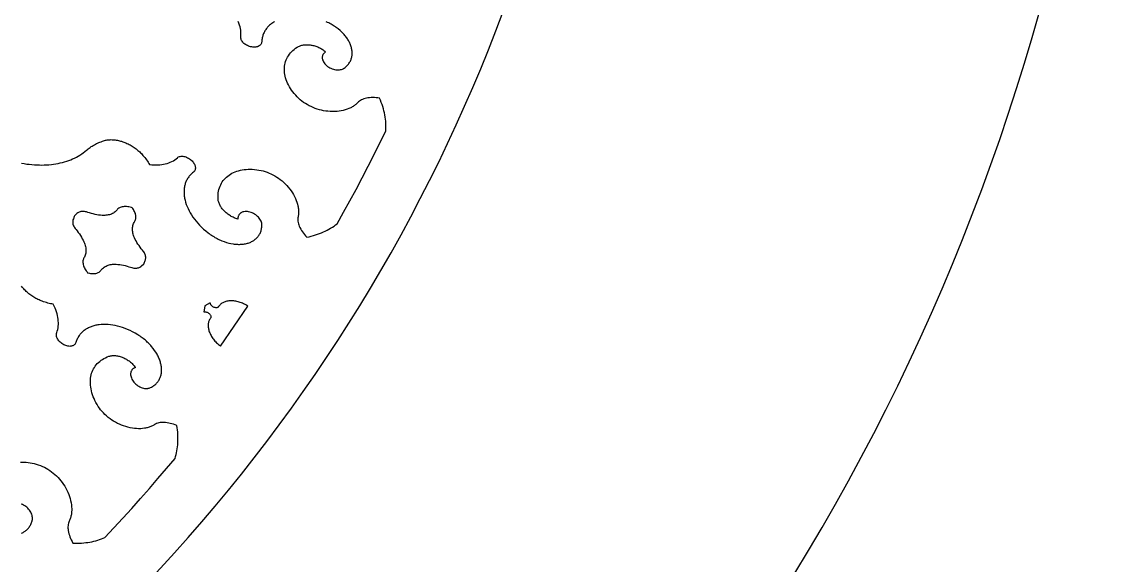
# Model space of a CAD drawing. Extents: x -570 to 570, y -570 to 570.
# Drawn here: x 284.2 to 570, y -296.5 to -155.1 of the extents above; entities that cross this region are included whole.
import ezdxf

# ---------------------------------------------------------------- set-up
doc = ezdxf.new("R2010")
doc.units = 0
doc.header["$MEASUREMENT"] = 0
doc.layers.add('BITMAP_LAYER', color=18, linetype='CONTINUOUS')

msp = doc.modelspace()

# ---------------------------------------------------------------- linework, layer by layer
at = {"layer": 'BITMAP_LAYER'}
for points in [[(0, 570, 0.414214), (-570, 0, 0.414214), (0, -570, 0.414214), (570, 0, 0.414214)], [(-437, 0, 0.414214), (0, -437, 0.414214), (437, 0, 0.414214), (0, 437, 0.414214)]]:
    msp.add_lwpolyline(points, format="xyb", close=True, dxfattribs=at)
for points in [[(284.12, -191.83), (284.8, -191.95), (285.48, -192.05), (286.15, -192.13), (286.82, -192.2), (287.48, -192.25), (288.13, -192.28), (288.78, -192.3), (289.42, -192.31), (290.05, -192.29), (290.68, -192.27), (291.29, -192.22), (291.9, -192.16), (292.5, -192.09), (293.09, -192), (293.67, -191.89), (294.24, -191.77), (294.8, -191.63), (295.36, -191.48), (295.9, -191.31), (296.43, -191.13), (296.94, -190.93), (297.45, -190.72), (297.94, -190.49), (298.43, -190.24), (298.9, -189.98), (299.35, -189.71), (299.8, -189.42), (300.23, -189.12), (300.65, -188.8), (301.05, -188.46), (301.29, -188.27), (301.53, -188.08), (301.77, -187.89), (302.03, -187.71), (302.29, -187.53), (302.55, -187.36), (302.82, -187.2), (303.1, -187.04), (303.38, -186.89), (303.67, -186.75), (303.96, -186.61), (304.26, -186.47), (304.56, -186.35), (304.87, -186.23), (305.19, -186.11), (305.5, -186), (305.73, -185.93), (305.97, -185.87), (306.21, -185.82), (306.45, -185.78), (306.7, -185.75), (306.96, -185.72), (307.21, -185.71), (307.47, -185.7), (307.74, -185.71), (308, -185.72), (308.27, -185.74), (308.54, -185.78), (308.81, -185.81), (309.09, -185.86), (309.36, -185.92), (309.64, -185.99), (309.92, -186.06), (310.2, -186.14), (310.48, -186.23), (310.76, -186.33), (311.04, -186.44), (311.31, -186.55), (311.59, -186.68), (311.87, -186.81), (312.14, -186.95), (312.41, -187.09), (312.69, -187.25), (312.95, -187.41), (313.22, -187.58), (313.48, -187.76), (313.74, -187.94), (314, -188.13), (314.24, -188.32), (314.47, -188.52), (314.7, -188.72), (314.93, -188.92), (315.14, -189.13), (315.35, -189.35), (315.56, -189.57), (315.75, -189.79), (316, -190.08), (316.24, -190.38), (316.47, -190.68), (316.69, -190.98), (316.91, -191.28), (317.11, -191.59), (317.31, -191.89), (317.5, -192.2), (318.05, -192.26), (318.59, -192.29), (319.12, -192.3), (319.64, -192.29), (320.14, -192.25), (320.64, -192.2), (321.12, -192.12), (321.58, -192.01), (322.04, -191.89), (322.47, -191.74), (322.89, -191.58), (323.3, -191.39), (323.68, -191.18), (324.05, -190.95), (324.4, -190.7), (324.72, -190.43), (324.88, -190.3), (325.06, -190.2), (325.25, -190.13), (325.46, -190.07), (325.68, -190.04), (325.91, -190.03), (326.15, -190.04), (326.39, -190.07), (326.64, -190.12), (326.89, -190.2), (327.14, -190.29), (327.39, -190.4), (327.63, -190.53), (327.87, -190.68), (328.11, -190.85), (328.33, -191.04), (328.54, -191.24), (328.73, -191.45), (328.9, -191.66), (329.04, -191.88), (329.16, -192.1), (329.26, -192.32), (329.33, -192.53), (329.38, -192.75), (329.41, -192.96), (329.41, -193.16), (329.39, -193.36), (329.35, -193.54), (329.27, -193.72), (329.18, -193.88), (329.05, -194.03), (328.98, -194.1), (328.9, -194.16), (328.7, -194.32), (328.51, -194.49), (328.32, -194.66), (328.15, -194.84), (327.98, -195.02), (327.82, -195.21), (327.67, -195.41), (327.53, -195.61), (327.4, -195.81), (327.28, -196.02), (327.17, -196.23), (327.06, -196.45), (326.96, -196.67), (326.88, -196.89), (326.8, -197.12), (326.73, -197.35), (326.66, -197.59), (326.61, -197.83), (326.57, -198.07), (326.53, -198.32), (326.5, -198.56), (326.48, -198.82), (326.47, -199.07), (326.47, -199.33), (326.47, -199.59), (326.48, -199.85), (326.51, -200.11), (326.53, -200.38), (326.57, -200.64), (326.62, -200.91), (326.67, -201.18), (326.73, -201.45), (326.88, -202), (327.06, -202.55), (327.27, -203.1), (327.51, -203.65), (327.78, -204.21), (328.08, -204.76), (328.41, -205.31), (328.78, -205.85), (329.17, -206.39), (329.59, -206.93), (330.04, -207.46), (330.52, -207.98), (331.02, -208.49), (331.56, -208.99), (332.12, -209.47), (332.71, -209.95), (333, -210.17), (333.3, -210.38), (333.59, -210.58), (333.89, -210.78), (334.19, -210.96), (334.48, -211.14), (334.78, -211.31), (335.08, -211.47), (335.39, -211.62), (335.69, -211.77), (335.99, -211.9), (336.29, -212.03), (336.89, -212.26), (337.49, -212.46), (338.09, -212.62), (338.67, -212.76), (339.25, -212.86), (339.54, -212.9), (339.83, -212.93), (340.11, -212.95), (340.39, -212.96), (340.66, -212.97), (340.93, -212.97), (341.2, -212.96), (341.47, -212.95), (341.73, -212.92), (341.98, -212.89), (342.24, -212.85), (342.48, -212.8), (342.73, -212.75), (342.96, -212.69), (343.2, -212.62), (343.42, -212.54), (343.65, -212.45), (343.86, -212.36), (344.07, -212.26), (344.28, -212.15), (344.47, -212.04), (344.66, -211.92), (344.85, -211.79), (345.02, -211.65), (345.19, -211.51), (345.35, -211.36), (345.51, -211.2), (345.65, -211.03), (345.79, -210.86), (345.92, -210.68), (346.04, -210.49), (346.16, -210.3), (346.26, -210.1), (346.35, -209.89), (346.44, -209.67), (346.52, -209.45), (346.58, -209.22), (346.64, -208.99), (346.68, -208.75), (346.72, -208.5), (346.75, -208.24), (346.76, -207.98), (346.76, -207.85), (346.75, -207.71), (346.73, -207.58), (346.71, -207.45), (346.64, -207.18), (346.53, -206.92), (346.4, -206.66), (346.24, -206.4), (346.06, -206.15), (345.85, -205.91), (345.63, -205.68), (345.38, -205.47), (345.12, -205.27), (344.84, -205.08), (344.55, -204.92), (344.25, -204.77), (343.94, -204.65), (343.62, -204.56), (343.29, -204.48), (342.96, -204.44), (342.66, -204.42), (342.36, -204.44), (342.08, -204.47), (341.82, -204.54), (341.58, -204.62), (341.47, -204.68), (341.36, -204.74), (341.25, -204.8), (341.16, -204.87), (341.07, -204.94), (340.98, -205.02), (340.9, -205.11), (340.83, -205.2), (340.76, -205.3), (340.7, -205.4), (340.65, -205.5), (340.6, -205.61), (340.56, -205.73), (340.53, -205.85), (340.51, -205.97), (340.49, -206.1), (340.48, -206.23), (340.48, -206.37), (340.23, -206.3), (339.98, -206.22), (339.73, -206.13), (339.48, -206.03), (339.24, -205.92), (339, -205.81), (338.76, -205.68), (338.53, -205.55), (338.31, -205.41), (338.09, -205.26), (337.87, -205.11), (337.66, -204.95), (337.46, -204.78), (337.27, -204.61), (337.08, -204.43), (336.9, -204.25), (336.73, -204.06), (336.56, -203.87), (336.4, -203.68), (336.26, -203.48), (336.12, -203.28), (335.99, -203.07), (335.87, -202.87), (335.76, -202.66), (335.67, -202.45), (335.58, -202.24), (335.5, -202.02), (335.44, -201.81), (335.39, -201.6), (335.35, -201.38), (335.32, -201.17), (335.31, -200.96), (335.31, -200.47), (335.33, -200), (335.38, -199.54), (335.46, -199.09), (335.56, -198.65), (335.68, -198.24), (335.84, -197.83), (336.01, -197.44), (336.21, -197.07), (336.43, -196.71), (336.67, -196.37), (336.94, -196.04), (337.22, -195.74), (337.53, -195.45), (337.86, -195.17), (338.2, -194.92), (338.57, -194.68), (338.95, -194.47), (339.35, -194.27), (339.77, -194.09), (340.21, -193.93), (340.66, -193.8), (341.13, -193.68), (341.62, -193.58), (342.12, -193.51), (342.63, -193.45), (343.16, -193.42), (343.7, -193.42), (344.25, -193.43), (344.81, -193.47), (345.39, -193.53), (345.98, -193.61), (346.51, -193.71), (347.03, -193.84), (347.56, -194), (348.08, -194.18), (348.6, -194.39), (349.11, -194.62), (349.62, -194.87), (350.12, -195.15), (350.6, -195.45), (351.08, -195.77), (351.54, -196.11), (351.99, -196.47), (352.42, -196.85), (352.84, -197.24), (353.23, -197.65), (353.61, -198.08), (353.99, -198.56), (354.34, -199.04), (354.67, -199.53), (354.97, -200.02), (355.24, -200.51), (355.48, -201.01), (355.69, -201.51), (355.87, -202), (356.02, -202.49), (356.13, -202.98), (356.18, -203.23), (356.22, -203.47), (356.25, -203.71), (356.27, -203.95), (356.29, -204.18), (356.29, -204.42), (356.29, -204.65), (356.28, -204.88), (356.27, -205.11), (356.24, -205.33), (356.2, -205.56), (356.16, -205.77), (356.11, -206.06), (356.09, -206.35), (356.09, -206.65), (356.12, -206.96), (356.18, -207.28), (356.25, -207.59), (356.36, -207.92), (356.48, -208.24), (356.66, -208.61), (356.85, -208.98), (357.07, -209.35), (357.3, -209.71), (357.56, -210.07), (357.84, -210.42), (358.13, -210.76), (358.45, -211.09), (359.03, -210.97), (359.59, -210.84), (360.15, -210.69), (360.69, -210.52), (361.23, -210.35), (361.75, -210.16), (362.26, -209.96), (362.77, -209.74), (363.26, -209.51), (363.73, -209.27), (364.2, -209.02), (364.65, -208.76), (365.1, -208.48), (365.53, -208.19), (365.94, -207.89), (366.35, -207.58), (368.01, -204.62), (369.65, -201.65), (371.27, -198.66), (372.86, -195.66), (374.43, -192.64), (375.97, -189.61), (377.5, -186.56), (379, -183.5), (379.03, -182.99), (379.04, -182.47), (379.04, -181.95), (379.02, -181.42), (378.98, -180.89), (378.92, -180.36), (378.85, -179.82), (378.76, -179.28), (378.65, -178.74), (378.53, -178.2), (378.39, -177.66), (378.23, -177.11), (378.05, -176.56), (377.85, -176.01), (377.64, -175.46), (377.41, -174.91), (376.96, -174.84), (376.51, -174.8), (376.06, -174.77), (375.62, -174.76), (375.19, -174.77), (374.77, -174.8), (374.35, -174.85), (373.95, -174.92), (373.61, -175), (373.29, -175.1), (372.98, -175.21), (372.69, -175.35), (372.42, -175.5), (372.17, -175.67), (371.94, -175.85), (371.74, -176.05), (371.58, -176.21), (371.42, -176.37), (371.25, -176.52), (371.07, -176.66), (370.88, -176.8), (370.69, -176.93), (370.5, -177.06), (370.29, -177.18), (370.08, -177.3), (369.87, -177.41), (369.65, -177.52), (369.42, -177.62), (368.95, -177.8), (368.46, -177.95), (367.95, -178.09), (367.43, -178.2), (366.88, -178.28), (366.32, -178.34), (365.75, -178.38), (365.16, -178.38), (364.56, -178.37), (363.95, -178.32), (363.39, -178.26), (362.82, -178.17), (362.26, -178.05), (361.71, -177.91), (361.16, -177.74), (360.62, -177.56), (360.08, -177.35), (359.56, -177.11), (359.05, -176.86), (358.55, -176.59), (358.07, -176.3), (357.6, -175.99), (357.16, -175.66), (356.73, -175.32), (356.33, -174.96), (355.94, -174.58), (355.54, -174.15), (355.16, -173.71), (354.81, -173.26), (354.48, -172.82), (354.18, -172.37), (353.91, -171.91), (353.66, -171.46), (353.44, -171.01), (353.24, -170.56), (353.07, -170.1), (352.93, -169.65), (352.81, -169.2), (352.72, -168.76), (352.65, -168.31), (352.62, -167.87), (352.6, -167.44), (352.61, -167.01), (352.65, -166.59), (352.72, -166.17), (352.81, -165.76), (352.92, -165.36), (353.07, -164.96), (353.24, -164.58), (353.43, -164.2), (353.65, -163.84), (353.9, -163.48), (354.17, -163.14), (354.47, -162.81), (354.8, -162.49), (355.15, -162.19), (355.53, -161.9), (355.93, -161.63), (356.11, -161.52), (356.3, -161.42), (356.5, -161.33), (356.7, -161.25), (356.91, -161.18), (357.13, -161.13), (357.35, -161.08), (357.58, -161.04), (357.82, -161.01), (358.05, -160.99), (358.29, -160.98), (358.54, -160.98), (358.79, -160.99), (359.03, -161), (359.29, -161.03), (359.54, -161.07), (359.79, -161.11), (360.04, -161.17), (360.3, -161.23), (360.55, -161.3), (360.8, -161.38), (361.05, -161.47), (361.29, -161.57), (361.54, -161.67), (361.78, -161.79), (362.01, -161.91), (362.24, -162.04), (362.47, -162.18), (362.69, -162.32), (362.91, -162.48), (363.12, -162.64), (363.32, -162.81), (363.21, -162.89), (363.1, -162.97), (363.01, -163.06), (362.92, -163.15), (362.84, -163.24), (362.76, -163.34), (362.7, -163.44), (362.64, -163.54), (362.59, -163.65), (362.55, -163.76), (362.52, -163.87), (362.49, -163.98), (362.48, -164.1), (362.47, -164.22), (362.47, -164.34), (362.47, -164.46), (362.48, -164.58), (362.51, -164.71), (362.57, -164.96), (362.67, -165.21), (362.79, -165.46), (362.95, -165.7), (363.14, -165.95), (363.36, -166.19), (363.61, -166.42), (363.87, -166.63), (364.14, -166.82), (364.44, -166.99), (364.74, -167.13), (365.05, -167.26), (365.36, -167.36), (365.68, -167.44), (365.99, -167.49), (366.31, -167.52), (366.62, -167.53), (366.92, -167.52), (367.21, -167.48), (367.48, -167.41), (367.75, -167.32), (367.87, -167.27), (367.99, -167.21), (368.1, -167.14), (368.21, -167.06), (368.42, -166.9), (368.61, -166.74), (368.8, -166.57), (368.97, -166.39), (369.13, -166.21), (369.28, -166.03), (369.42, -165.84), (369.55, -165.64), (369.67, -165.45), (369.78, -165.25), (369.87, -165.05), (369.96, -164.84), (370.03, -164.63), (370.09, -164.42), (370.15, -164.2), (370.19, -163.99), (370.22, -163.77), (370.24, -163.55), (370.26, -163.32), (370.26, -163.1), (370.25, -162.87), (370.23, -162.65), (370.21, -162.42), (370.17, -162.19), (370.12, -161.96), (370.07, -161.73), (370, -161.5), (369.93, -161.27), (369.84, -161.04), (369.75, -160.8), (369.65, -160.57), (369.54, -160.34), (369.42, -160.11), (369.29, -159.89), (369.15, -159.66), (369.01, -159.43), (368.85, -159.21), (368.69, -158.99), (368.52, -158.76), (368.34, -158.55), (368.16, -158.33), (367.96, -158.11), (367.76, -157.9), (367.55, -157.69), (367.11, -157.29), (366.63, -156.89), (366.13, -156.51), (365.87, -156.33), (365.6, -156.15), (365.32, -155.97), (365.04, -155.8), (364.75, -155.63), (364.45, -155.47), (364.15, -155.32), (363.84, -155.16), (363.52, -155.02)], [(350, -155), (349.78, -155.13), (349.56, -155.28), (349.35, -155.43), (349.15, -155.58), (348.95, -155.74), (348.76, -155.9), (348.58, -156.07), (348.41, -156.25), (348.24, -156.43), (348.08, -156.61), (347.93, -156.8), (347.79, -157), (347.65, -157.2), (347.53, -157.4), (347.41, -157.61), (347.3, -157.83), (347.2, -158.05), (347.1, -158.27), (347.02, -158.5), (346.95, -158.73), (346.88, -158.97), (346.82, -159.21), (346.78, -159.46), (346.74, -159.71), (346.71, -159.96), (346.69, -160.22), (346.67, -160.42), (346.62, -160.6), (346.54, -160.77), (346.44, -160.93), (346.31, -161.08), (346.16, -161.21), (345.99, -161.32), (345.8, -161.42), (345.6, -161.5), (345.38, -161.56), (345.14, -161.6), (344.89, -161.63), (344.64, -161.63), (344.37, -161.62), (344.09, -161.58), (343.8, -161.52), (343.52, -161.44), (343.25, -161.35), (342.99, -161.23), (342.74, -161.11), (342.51, -160.96), (342.29, -160.81), (342.08, -160.65), (341.9, -160.47), (341.74, -160.29), (341.59, -160.1), (341.47, -159.91), (341.37, -159.71), (341.3, -159.51), (341.26, -159.3), (341.24, -159.1), (341.25, -158.9), (341.28, -158.48), (341.29, -158.05), (341.27, -157.61), (341.23, -157.18), (341.15, -156.74), (341.05, -156.3), (340.92, -155.86), (340.77, -155.41), (340.59, -154.97)], [(283.91, -269.72), (284.39, -269.69), (284.87, -269.69), (285.36, -269.71), (285.86, -269.76), (286.38, -269.83), (286.89, -269.93), (287.42, -270.05), (287.95, -270.19), (288.49, -270.37), (289.04, -270.56), (289.59, -270.79), (290.08, -271.01), (290.56, -271.26), (291.03, -271.54), (291.5, -271.84), (291.95, -272.16), (292.39, -272.51), (292.82, -272.88), (293.24, -273.27), (293.64, -273.68), (294.03, -274.1), (294.4, -274.54), (294.75, -275), (295.07, -275.47), (295.38, -275.95), (295.67, -276.44), (295.93, -276.95), (296.19, -277.5), (296.42, -278.06), (296.62, -278.61), (296.79, -279.16), (296.93, -279.7), (297.04, -280.24), (297.13, -280.77), (297.18, -281.3), (297.21, -281.81), (297.21, -282.31), (297.19, -282.56), (297.17, -282.8), (297.15, -283.04), (297.11, -283.28), (297.07, -283.51), (297.02, -283.74), (296.96, -283.97), (296.9, -284.19), (296.83, -284.41), (296.75, -284.62), (296.66, -284.83), (296.57, -285.03), (296.45, -285.3), (296.36, -285.57), (296.29, -285.87), (296.25, -286.17), (296.22, -286.49), (296.22, -286.82), (296.24, -287.16), (296.29, -287.5), (296.37, -287.9), (296.47, -288.31), (296.59, -288.72), (296.73, -289.12), (296.9, -289.53), (297.08, -289.94), (297.29, -290.34), (297.51, -290.74), (298.09, -290.76), (298.66, -290.77), (299.23, -290.75), (299.79, -290.73), (300.34, -290.69), (300.88, -290.63), (301.42, -290.56), (301.94, -290.48), (302.46, -290.38), (302.98, -290.26), (303.48, -290.14), (303.98, -289.99), (304.46, -289.84), (304.94, -289.67), (305.41, -289.49), (305.87, -289.29), (308.22, -286.78), (310.56, -284.26), (312.87, -281.71), (315.16, -279.15), (317.43, -276.56), (319.68, -273.96), (321.91, -271.34), (324.12, -268.7), (324.27, -268.22), (324.4, -267.72), (324.51, -267.22), (324.61, -266.72), (324.7, -266.2), (324.76, -265.68), (324.82, -265.15), (324.85, -264.62), (324.88, -264.08), (324.88, -263.54), (324.87, -262.99), (324.85, -262.43), (324.81, -261.87), (324.75, -261.3), (324.68, -260.73), (324.59, -260.15), (324.16, -259.98), (323.74, -259.82), (323.31, -259.69), (322.89, -259.57), (322.46, -259.48), (322.05, -259.41), (321.63, -259.36), (321.22, -259.33), (320.87, -259.32), (320.54, -259.34), (320.21, -259.38), (319.9, -259.44), (319.6, -259.53), (319.32, -259.63), (319.05, -259.75), (318.8, -259.9), (318.61, -260.02), (318.42, -260.13), (318.21, -260.23), (318.01, -260.33), (317.8, -260.42), (317.58, -260.51), (317.36, -260.58), (317.13, -260.65), (316.9, -260.72), (316.66, -260.77), (316.42, -260.82), (316.18, -260.86), (315.68, -260.93), (315.17, -260.96), (314.64, -260.97), (314.1, -260.95), (313.56, -260.9), (313, -260.83), (312.43, -260.72), (311.86, -260.59), (311.28, -260.43), (310.7, -260.24), (310.17, -260.04), (309.64, -259.82), (309.13, -259.57), (308.62, -259.3), (308.13, -259.01), (307.64, -258.7), (307.18, -258.37), (306.72, -258.02), (306.29, -257.65), (305.87, -257.27), (305.47, -256.87), (305.1, -256.46), (304.74, -256.03), (304.41, -255.59), (304.1, -255.15), (303.82, -254.69), (303.53, -254.17), (303.27, -253.65), (303.03, -253.14), (302.83, -252.63), (302.64, -252.12), (302.48, -251.61), (302.35, -251.12), (302.24, -250.62), (302.16, -250.14), (302.11, -249.66), (302.07, -249.18), (302.07, -248.72), (302.08, -248.26), (302.13, -247.82), (302.19, -247.38), (302.28, -246.96), (302.4, -246.54), (302.54, -246.14), (302.7, -245.75), (302.89, -245.38), (303.1, -245.01), (303.33, -244.66), (303.59, -244.33), (303.87, -244.01), (304.17, -243.71), (304.49, -243.43), (304.84, -243.16), (305.21, -242.91), (305.6, -242.68), (306.01, -242.47), (306.45, -242.28), (306.91, -242.11), (307.11, -242.05), (307.32, -242), (307.53, -241.96), (307.75, -241.93), (307.97, -241.91), (308.19, -241.91), (308.42, -241.92), (308.65, -241.93), (308.89, -241.96), (309.12, -242), (309.36, -242.05), (309.6, -242.1), (309.83, -242.17), (310.07, -242.25), (310.31, -242.33), (310.54, -242.43), (310.78, -242.53), (311.01, -242.65), (311.24, -242.77), (311.47, -242.9), (311.69, -243.03), (311.91, -243.18), (312.13, -243.33), (312.34, -243.49), (312.55, -243.66), (312.75, -243.84), (312.94, -244.02), (313.13, -244.21), (313.31, -244.41), (313.48, -244.61), (313.64, -244.82), (313.8, -245.03), (313.67, -245.08), (313.55, -245.13), (313.44, -245.19), (313.33, -245.26), (313.23, -245.33), (313.13, -245.41), (313.05, -245.49), (312.97, -245.58), (312.89, -245.67), (312.83, -245.76), (312.77, -245.87), (312.72, -245.97), (312.67, -246.08), (312.63, -246.19), (312.6, -246.31), (312.58, -246.43), (312.56, -246.55), (312.56, -246.67), (312.56, -246.93), (312.59, -247.2), (312.66, -247.47), (312.75, -247.75), (312.87, -248.03), (313.03, -248.32), (313.21, -248.6), (313.42, -248.87), (313.64, -249.12), (313.88, -249.35), (314.14, -249.56), (314.41, -249.76), (314.69, -249.93), (314.98, -250.08), (315.27, -250.21), (315.57, -250.32), (315.87, -250.4), (316.17, -250.46), (316.46, -250.49), (316.74, -250.49), (317.02, -250.47), (317.15, -250.44), (317.28, -250.41), (317.4, -250.37), (317.53, -250.33), (317.77, -250.22), (318, -250.11), (318.22, -249.98), (318.43, -249.86), (318.63, -249.72), (318.82, -249.58), (319, -249.43), (319.17, -249.27), (319.33, -249.11), (319.48, -248.94), (319.63, -248.77), (319.76, -248.59), (319.88, -248.4), (319.99, -248.21), (320.09, -248.01), (320.19, -247.81), (320.27, -247.61), (320.35, -247.4), (320.41, -247.19), (320.47, -246.97), (320.51, -246.75), (320.55, -246.52), (320.58, -246.3), (320.6, -246.06), (320.61, -245.83), (320.61, -245.59), (320.6, -245.35), (320.58, -245.11), (320.56, -244.87), (320.52, -244.62), (320.48, -244.37), (320.43, -244.12), (320.37, -243.87), (320.3, -243.62), (320.22, -243.36), (320.13, -243.11), (320.03, -242.85), (319.93, -242.6), (319.82, -242.34), (319.7, -242.09), (319.57, -241.83), (319.43, -241.58), (319.28, -241.33), (319.13, -241.07), (318.8, -240.57), (318.43, -240.07), (318.03, -239.58), (317.82, -239.34), (317.61, -239.1), (317.38, -238.86), (317.14, -238.63), (316.9, -238.4), (316.65, -238.17), (316.4, -237.95), (316.13, -237.73), (315.86, -237.51), (315.58, -237.3), (315.29, -237.09), (315, -236.89), (314.7, -236.69), (314.39, -236.49), (313.74, -236.11), (313.08, -235.76), (312.42, -235.43), (311.77, -235.14), (311.11, -234.88), (310.46, -234.64), (309.81, -234.44), (309.16, -234.27), (308.53, -234.12), (307.89, -234.01), (307.27, -233.92), (306.66, -233.86), (306.05, -233.83), (305.46, -233.83), (304.89, -233.86), (304.32, -233.92), (304.05, -233.95), (303.78, -234), (303.51, -234.05), (303.25, -234.11), (302.99, -234.18), (302.74, -234.25), (302.49, -234.33), (302.24, -234.42), (302, -234.51), (301.77, -234.62), (301.54, -234.72), (301.32, -234.84), (301.1, -234.96), (300.89, -235.09), (300.69, -235.22), (300.49, -235.36), (300.3, -235.51), (300.11, -235.67), (299.93, -235.83), (299.76, -236), (299.59, -236.17), (299.44, -236.35), (299.29, -236.54), (299.14, -236.74), (299.01, -236.94), (298.88, -237.15), (298.76, -237.36), (298.64, -237.58), (298.54, -237.81), (298.44, -238.04), (298.36, -238.29), (298.28, -238.53), (298.21, -238.72), (298.11, -238.89), (297.99, -239.03), (297.86, -239.16), (297.7, -239.27), (297.52, -239.36), (297.33, -239.43), (297.13, -239.48), (296.91, -239.51), (296.68, -239.52), (296.44, -239.5), (296.19, -239.47), (295.94, -239.41), (295.68, -239.33), (295.42, -239.23), (295.16, -239.11), (294.9, -238.96), (294.66, -238.8), (294.44, -238.63), (294.22, -238.45), (294.03, -238.25), (293.86, -238.05), (293.7, -237.84), (293.56, -237.63), (293.45, -237.41), (293.35, -237.2), (293.28, -236.98), (293.23, -236.76), (293.21, -236.55), (293.22, -236.34), (293.24, -236.14), (293.3, -235.95), (293.44, -235.54), (293.55, -235.13), (293.64, -234.71), (293.7, -234.27), (293.73, -233.83), (293.74, -233.37), (293.72, -232.91), (293.67, -232.45), (293.6, -231.98), (293.51, -231.5), (293.39, -231.02), (293.24, -230.53), (293.07, -230.04), (292.87, -229.55), (292.65, -229.06), (292.4, -228.56), (292.05, -228.49), (291.69, -228.42), (291.33, -228.34), (290.97, -228.24), (290.61, -228.14), (290.25, -228.03), (289.89, -227.91), (289.53, -227.79), (289.25, -227.68), (288.97, -227.57), (288.7, -227.45), (288.42, -227.32), (288.15, -227.18), (287.88, -227.04), (287.62, -226.89), (287.36, -226.73), (287.09, -226.56), (286.82, -226.38), (286.56, -226.2), (286.31, -226.01), (286.06, -225.82), (285.82, -225.62), (285.59, -225.42), (285.36, -225.21), (285.14, -225), (284.93, -224.78), (284.72, -224.56), (284.52, -224.34), (284.33, -224.11), (284.15, -223.89)], [(284.14, -288.16), (284.35, -288.07), (284.54, -287.97), (284.74, -287.86), (284.92, -287.75), (285.11, -287.62), (285.28, -287.49), (285.45, -287.34), (285.61, -287.19), (285.77, -287.03), (285.92, -286.86), (286.06, -286.68), (286.19, -286.49), (286.32, -286.29), (286.44, -286.09), (286.55, -285.87), (286.65, -285.65), (286.75, -285.41), (286.83, -285.17), (286.91, -284.92), (286.94, -284.79), (286.97, -284.66), (286.98, -284.53), (286.99, -284.39), (286.98, -284.12), (286.94, -283.84), (286.88, -283.55), (286.79, -283.26), (286.67, -282.98), (286.53, -282.7), (286.36, -282.42), (286.18, -282.15), (285.97, -281.89), (285.74, -281.65), (285.5, -281.42), (285.24, -281.21), (284.97, -281.01), (284.68, -280.84), (284.37, -280.69), (284.07, -280.58)]]:
    msp.add_lwpolyline(points, dxfattribs=at)
for points in [[(316.05, -218.04), (316.1, -217.85), (316.32, -217.21), (316.41, -216.96), (316.45, -216.75), (316.48, -216.52), (316.48, -216.29), (316.46, -216.07), (316.41, -215.85), (316.34, -215.63), (316.25, -215.4), (316.14, -215.17), (316, -214.94), (315.84, -214.71), (315.62, -214.44), (315.33, -214.09), (315.03, -213.7), (314.74, -213.3), (314.47, -212.89), (314.21, -212.49), (313.98, -212.07), (313.76, -211.66), (313.56, -211.23), (313.43, -210.93), (313.32, -210.63), (313.23, -210.32), (313.16, -210.02), (313.1, -209.73), (313.06, -209.43), (313.05, -209.14), (313.05, -208.86), (313.06, -208.58), (313.1, -208.31), (313.16, -208.04), (313.23, -207.78), (313.33, -207.53), (313.44, -207.29), (313.57, -207.06), (313.67, -206.91), (313.77, -206.73), (313.84, -206.53), (313.9, -206.32), (313.93, -206.11), (313.94, -205.88), (313.93, -205.65), (313.9, -205.41), (313.85, -205.17), (313.78, -204.92), (313.69, -204.66), (313.57, -204.41), (313.43, -204.15), (313.28, -203.89), (313.1, -203.63), (312.99, -203.49), (312.77, -203.41), (312.44, -203.31), (312.11, -203.23), (311.8, -203.18), (311.49, -203.14), (311.19, -203.13), (310.9, -203.13), (310.62, -203.16), (310.36, -203.2), (310.11, -203.27), (309.87, -203.35), (309.65, -203.45), (309.45, -203.57), (309.26, -203.71), (309.13, -203.83), (309.05, -203.94), (308.88, -204.14), (308.7, -204.33), (308.5, -204.51), (308.28, -204.67), (308.05, -204.82), (307.81, -204.95), (307.55, -205.07), (307.29, -205.17), (307.01, -205.25), (306.72, -205.32), (306.42, -205.38), (306.12, -205.41), (305.8, -205.44), (305.48, -205.44), (305.15, -205.43), (304.69, -205.39), (304.22, -205.34), (303.75, -205.26), (303.28, -205.17), (302.8, -205.06), (302.33, -204.93), (301.85, -204.78), (301.42, -204.64), (301.09, -204.53), (300.82, -204.46), (300.56, -204.42), (300.3, -204.39), (300.05, -204.39), (299.82, -204.4), (299.6, -204.44), (299.39, -204.5), (299.17, -204.58), (298.97, -204.68), (298.78, -204.8), (298.58, -204.96), (298.07, -205.4), (297.91, -205.52), (297.85, -205.71), (297.63, -206.35), (297.54, -206.6), (297.5, -206.81), (297.47, -207.04), (297.47, -207.27), (297.49, -207.49), (297.54, -207.71), (297.61, -207.93), (297.7, -208.16), (297.81, -208.39), (297.95, -208.62), (298.11, -208.85), (298.33, -209.12), (298.62, -209.47), (298.92, -209.86), (299.21, -210.26), (299.48, -210.67), (299.74, -211.07), (299.97, -211.49), (300.19, -211.9), (300.39, -212.33), (300.52, -212.63), (300.63, -212.93), (300.72, -213.24), (300.79, -213.54), (300.85, -213.83), (300.89, -214.13), (300.9, -214.42), (300.9, -214.7), (300.89, -214.98), (300.85, -215.25), (300.79, -215.52), (300.72, -215.78), (300.62, -216.03), (300.51, -216.27), (300.38, -216.5), (300.31, -216.61), (300.24, -216.78), (300.17, -217), (300.14, -217.24), (300.12, -217.48), (300.12, -217.73), (300.15, -217.98), (300.21, -218.25), (300.28, -218.52), (300.38, -218.79), (300.5, -219.06), (300.64, -219.34), (300.81, -219.62), (300.99, -219.89), (301.2, -220.16), (301.36, -220.34), (301.53, -220.39), (301.83, -220.47), (302.13, -220.53), (302.42, -220.56), (302.7, -220.58), (302.97, -220.58), (303.23, -220.55), (303.48, -220.52), (303.71, -220.46), (303.93, -220.38), (304.14, -220.29), (304.33, -220.19), (304.5, -220.06), (304.66, -219.92), (304.8, -219.76), (304.9, -219.62), (305.07, -219.42), (305.25, -219.23), (305.45, -219.05), (305.67, -218.89), (305.9, -218.74), (306.14, -218.61), (306.4, -218.49), (306.66, -218.39), (306.94, -218.31), (307.23, -218.24), (307.53, -218.18), (307.83, -218.15), (308.15, -218.12), (308.47, -218.12), (308.8, -218.13), (309.26, -218.17), (309.73, -218.22), (310.2, -218.3), (310.67, -218.39), (311.15, -218.5), (311.62, -218.63), (312.1, -218.78), (312.53, -218.92), (312.86, -219.03), (313.13, -219.1), (313.39, -219.14), (313.65, -219.17), (313.9, -219.17), (314.13, -219.16), (314.35, -219.12), (314.56, -219.06), (314.78, -218.98), (314.98, -218.88), (315.17, -218.76), (315.37, -218.6), (315.88, -218.16)], [(339.52, -234.24), (343.11, -229.04), (342.83, -228.87), (342.54, -228.71), (342.25, -228.56), (341.97, -228.42), (341.68, -228.29), (341.39, -228.18), (341.1, -228.08), (340.82, -227.98), (340.53, -227.9), (340.25, -227.83), (339.97, -227.78), (339.69, -227.73), (339.41, -227.7), (339.14, -227.67), (338.88, -227.66), (338.61, -227.66), (338.36, -227.67), (338.11, -227.69), (337.86, -227.73), (337.62, -227.77), (337.39, -227.83), (337.16, -227.9), (336.95, -227.98), (336.74, -228.07), (336.54, -228.17), (336.35, -228.28), (336.17, -228.41), (335.99, -228.54), (335.83, -228.69), (335.68, -228.85), (335.55, -229.02), (335.42, -229.2), (335.37, -229.27), (335.32, -229.32), (335.26, -229.37), (335.19, -229.41), (335.12, -229.44), (335.04, -229.47), (334.97, -229.48), (334.88, -229.49), (334.71, -229.48), (334.53, -229.45), (334.35, -229.4), (334.17, -229.32), (334, -229.23), (333.84, -229.11), (333.69, -228.98), (333.56, -228.83), (333.45, -228.68), (333.41, -228.59), (333.37, -228.51), (333.34, -228.42), (333.32, -228.34), (333.31, -228.25), (333.3, -228.16), (331.87, -228.97), (331.62, -230.59), (331.71, -230.56), (331.8, -230.54), (331.89, -230.53), (331.98, -230.53), (332.16, -230.54), (332.35, -230.59), (332.53, -230.66), (332.7, -230.75), (332.87, -230.86), (333.02, -230.99), (333.16, -231.13), (333.27, -231.28), (333.36, -231.44), (333.43, -231.59), (333.45, -231.67), (333.46, -231.75), (333.47, -231.83), (333.46, -231.91), (333.45, -231.98), (333.43, -232.06), (333.39, -232.13), (333.35, -232.2), (333.23, -232.38), (333.12, -232.57), (333.02, -232.77), (332.94, -232.97), (332.87, -233.18), (332.82, -233.39), (332.78, -233.61), (332.76, -233.83), (332.75, -234.06), (332.75, -234.29), (332.77, -234.53), (332.8, -234.76), (332.84, -235), (332.89, -235.24), (332.96, -235.49), (333.04, -235.73), (333.14, -235.98), (333.24, -236.22), (333.36, -236.47), (333.49, -236.71), (333.63, -236.96), (333.78, -237.2), (333.95, -237.44), (334.13, -237.68), (334.31, -237.91), (334.51, -238.14), (334.72, -238.37), (334.94, -238.6), (335.17, -238.82), (335.41, -239.03), (335.67, -239.24), (335.93, -239.45)]]:
    msp.add_lwpolyline(points, close=True, dxfattribs=at)

doc.saveas('drawing.dxf')
